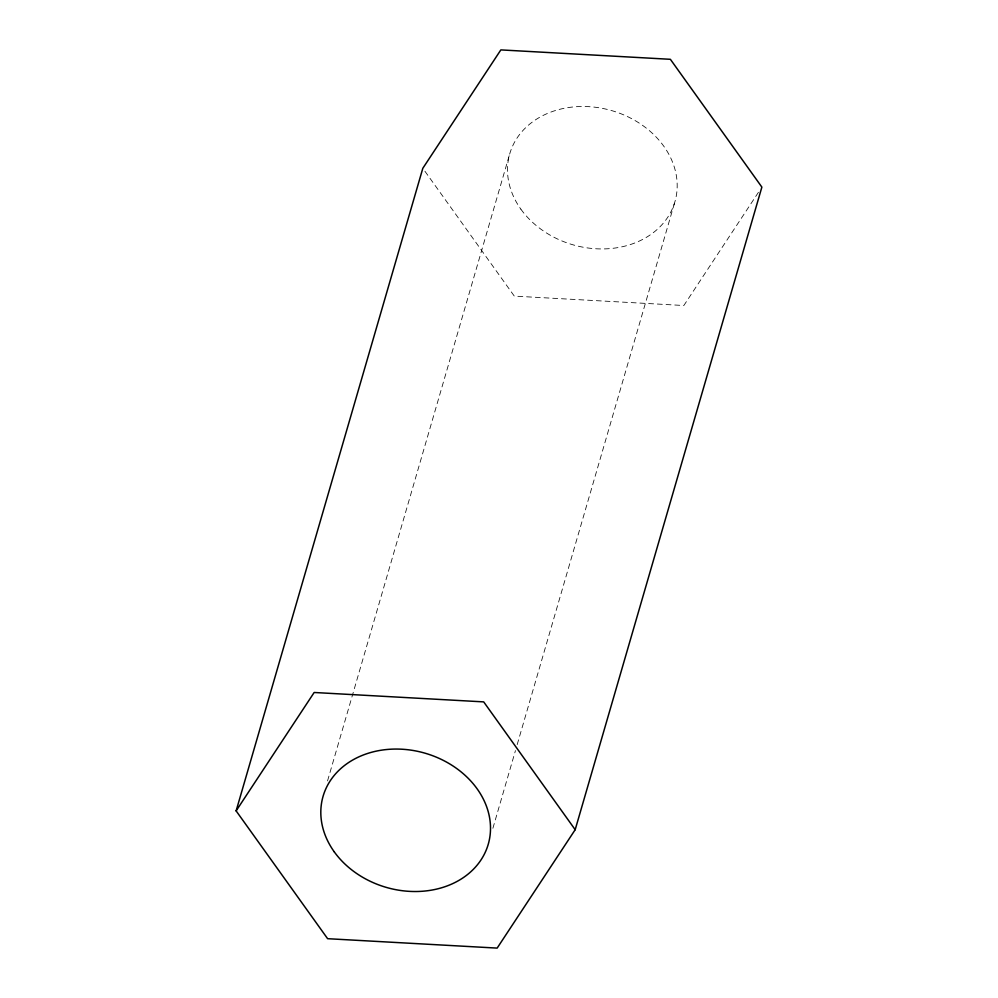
<?xml version="1.0" encoding="UTF-8"?>
<svg xmlns="http://www.w3.org/2000/svg" width="998" height="998" viewBox="0 0 998 998"><rect width="100%" height="100%" fill="white"/><g stroke="black" fill="none" stroke-linecap="round" stroke-linejoin="round"><path stroke-width="0.75" stroke-dasharray="4.99 3.74" d="M327.544 780.91L509.454 154.777M492.887 828.29L515.455 750.583M517.189 744.595L675.222 200.648M758.443 192.315L683.842 305.513L514.307 296.119L422.815 168.3M520.881 209.181A86.003 69.848 16.2 0 0 667.699 217.314A86.003 69.848 16.2 0 0 588.458 106.636A86.003 69.848 16.2 0 0 520.881 209.181"/><path stroke-width="1.5" d="M236.127 810.887L422.815 168.3L500.846 49.9L670.382 59.306L761.873 187.113L575.185 829.7L497.154 948.1L327.618 938.694L236.127 810.887L314.158 692.487L483.693 701.881L575.185 829.7M334.193 851.756A86.003 69.848 16.2 0 0 481.011 859.902A86.003 69.848 16.2 0 0 401.77 749.211A86.003 69.848 16.2 0 0 334.193 851.756"/></g></svg>
